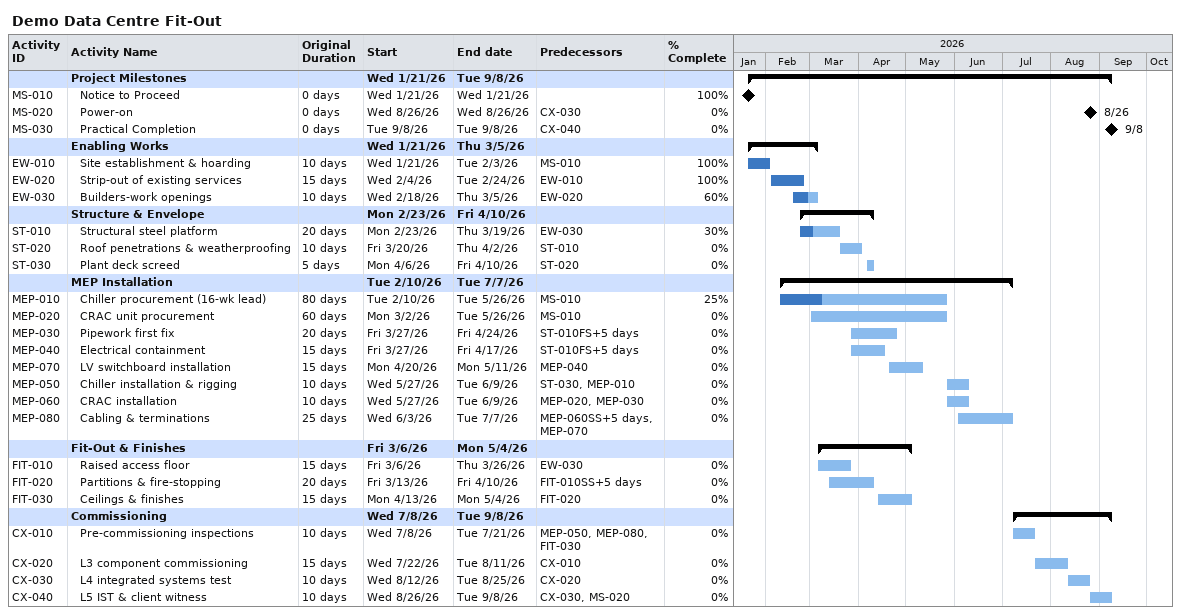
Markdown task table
Demo Data Centre Fit-Out

| ID | Level | Task | Original duration | Start | Finish | Predecessors | % complete |
|---|---|---|---|---|---|---|---|
|  | 1 | **Project Milestones** |  | 2026-01-21 | 2026-09-08 |  |  |
| MS-010 | 2 | Notice to Proceed | 0d | 2026-01-21 | 2026-01-21 |  | 100 |
| MS-020 | 2 | Power-on | 0d | 2026-08-26 | 2026-08-26 | CX-030 | 0 |
| MS-030 | 2 | Practical Completion | 0d | 2026-09-08 | 2026-09-08 | CX-040 | 0 |
|  | 1 | **Enabling Works** |  | 2026-01-21 | 2026-03-05 |  |  |
| EW-010 | 2 | Site establishment & hoarding | 10d | 2026-01-21 | 2026-02-03 | MS-010 | 100 |
| EW-020 | 2 | Strip-out of existing services | 15d | 2026-02-04 | 2026-02-24 | EW-010 | 100 |
| EW-030 | 2 | Builders-work openings | 10d | 2026-02-18 | 2026-03-05 | EW-020 | 60 |
|  | 1 | **Structure & Envelope** |  | 2026-02-23 | 2026-04-10 |  |  |
| ST-010 | 2 | Structural steel platform | 20d | 2026-02-23 | 2026-03-19 | EW-030 | 30 |
| ST-020 | 2 | Roof penetrations & weatherproofing | 10d | 2026-03-20 | 2026-04-02 | ST-010 | 0 |
| ST-030 | 2 | Plant deck screed | 5d | 2026-04-06 | 2026-04-10 | ST-020 | 0 |
|  | 1 | **MEP Installation** |  | 2026-02-10 | 2026-07-07 |  |  |
| MEP-010 | 2 | Chiller procurement (16-wk lead) | 80d | 2026-02-10 | 2026-05-26 | MS-010 | 25 |
| MEP-020 | 2 | CRAC unit procurement | 60d | 2026-03-02 | 2026-05-26 | MS-010 | 0 |
| MEP-030 | 2 | Pipework first fix | 20d | 2026-03-27 | 2026-04-24 | ST-010FS+5d | 0 |
| MEP-040 | 2 | Electrical containment | 15d | 2026-03-27 | 2026-04-17 | ST-010FS+5d | 0 |
| MEP-070 | 2 | LV switchboard installation | 15d | 2026-04-20 | 2026-05-11 | MEP-040 | 0 |
| MEP-050 | 2 | Chiller installation & rigging | 10d | 2026-05-27 | 2026-06-09 | ST-030, MEP-010 | 0 |
| MEP-060 | 2 | CRAC installation | 10d | 2026-05-27 | 2026-06-09 | MEP-020, MEP-030 | 0 |
| MEP-080 | 2 | Cabling & terminations | 25d | 2026-06-03 | 2026-07-07 | MEP-060SS+5d, MEP-070 | 0 |
|  | 1 | **Fit-Out & Finishes** |  | 2026-03-06 | 2026-05-04 |  |  |
| FIT-010 | 2 | Raised access floor | 15d | 2026-03-06 | 2026-03-26 | EW-030 | 0 |
| FIT-020 | 2 | Partitions & fire-stopping | 20d | 2026-03-13 | 2026-04-10 | FIT-010SS+5d | 0 |
| FIT-030 | 2 | Ceilings & finishes | 15d | 2026-04-13 | 2026-05-04 | FIT-020 | 0 |
|  | 1 | **Commissioning** |  | 2026-07-08 | 2026-09-08 |  |  |
| CX-010 | 2 | Pre-commissioning inspections | 10d | 2026-07-08 | 2026-07-21 | MEP-050, MEP-080, FIT-030 | 0 |
| CX-020 | 2 | L3 component commissioning | 15d | 2026-07-22 | 2026-08-11 | CX-010 | 0 |
| CX-030 | 2 | L4 integrated systems test | 10d | 2026-08-12 | 2026-08-25 | CX-020 | 0 |
| CX-040 | 2 | L5 IST & client witness | 10d | 2026-08-26 | 2026-09-08 | CX-030, MS-020 | 0 |
